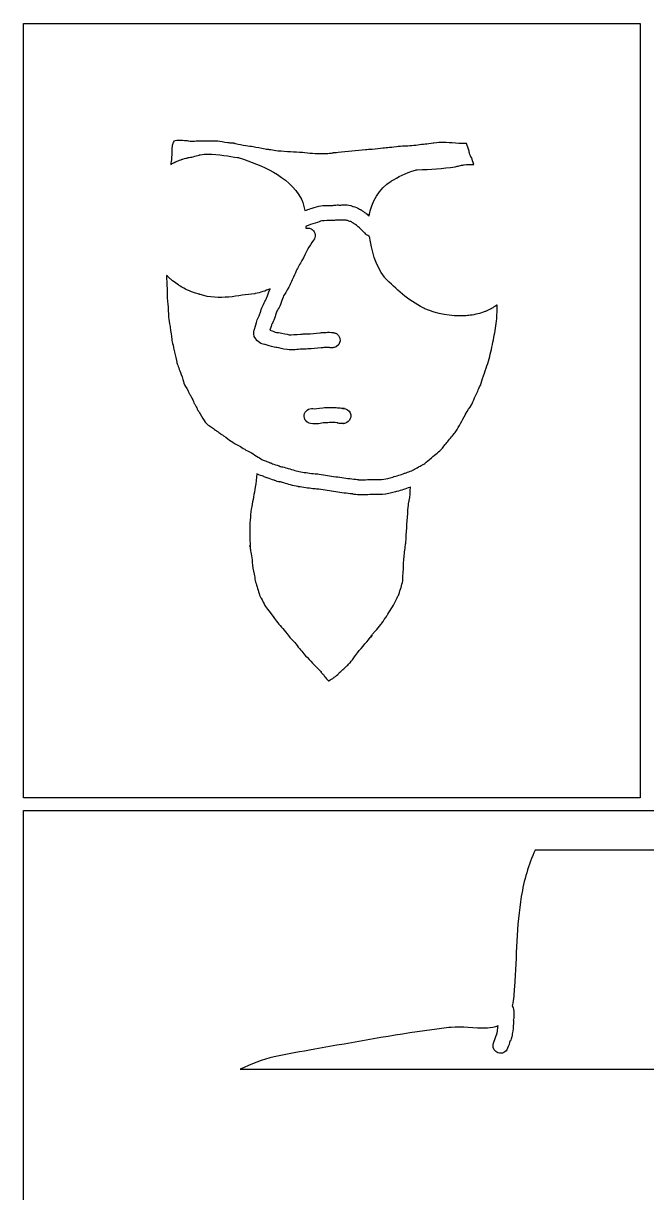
# Model space of a CAD drawing. Header units: millimetres. Extents: x -1461 to -1025, y 571 to 3922.
# Drawn here: x -1421 to -1223, y 1851 to 2222.4 of the extents above; entities that cross this region are included whole.
import ezdxf

# ---------------------------------------------------------------- set-up
doc = ezdxf.new("R2010")
doc.units = ezdxf.units.MM
doc.layers.add('Calque_1', color=7, linetype='CONTINUOUS')

msp = doc.modelspace()

# ---------------------------------------------------------------- linework, layer by layer
at = {"layer": 'Calque_1', "color": 5}
for points in [[(-1421.0135, 2222.35341), (-1225.0136, 2222.35341), (-1225.0136, 1976.3534), (-1421.0135, 1976.3534)], [(-1421.0135, 1972.3532), (-1221.0133, 1972.3532), (-1025.0134, 1972.3532), (-1025.0134, 1656.3533), (-1421.0135, 1656.3533)]]:
    msp.add_lwpolyline(points, close=True, dxfattribs=at)
at = {"layer": 'Calque_1', "color": 7}
for points in [[(-1371.7024, 2185.16174), (-1371.6912, 2185.16174)], [(-1371.6912, 2185.16174), (-1371.6912, 2185.16074), (-1371.6912, 2185.16074)], [(-1354.2101, 2184.26894), (-1354.2461, 2184.27294)], [(-1287.2612, 2184.52904), (-1287.3382, 2184.52904)], [(-1367.0655, 2179.96504), (-1367.0435, 2179.97504)], [(-1371.4627, 2178.88734), (-1371.4627, 2178.88734), (-1371.3837, 2178.88734)], [(-1332.6794, 2166.55464), (-1332.6794, 2166.54464)], [(-1319.005, 2159.87374), (-1319.0056, 2159.88424)], [(-1373.593, 2140.59264), (-1373.633, 2140.60394), (-1373.633, 2140.60394)], [(-1371.2102, 2138.92964), (-1371.2262, 2138.92964), (-1371.2262, 2138.92964)], [(-1366.3442, 2136.67554), (-1366.3702, 2136.68584)], [(-1364.8955, 2136.26054), (-1364.9055, 2136.26054)], [(-1270.4919, 2132.86864), (-1270.4919, 2132.91154)], [(-1322.1815, 2124.06684), (-1321.9572, 2124.01564)], [(-1331.301, 2123.70814), (-1331.291, 2123.70814)], [(-1320.6394, 2122.82654), (-1320.4606, 2122.35214), (-1320.3946, 2121.50314), (-1320.8132, 2120.37344), (-1321.6411, 2119.63404), (-1322.3129, 2119.39214)], [(-1331.9656, 2118.90644), (-1332.0086, 2118.91644)], [(-1322.8529, 2119.36014), (-1322.8689, 2119.36014), (-1322.8689, 2119.36014), (-1322.8979, 2119.36014), (-1322.9119, 2119.36014)], [(-1366.8215, 2101.85234), (-1366.8085, 2101.82344)], [(-1322.4343, 2100.37824), (-1322.4343, 2100.38294)], [(-1278.74, 2101.04264), (-1278.722, 2101.07054)], [(-1344.8436, 2083.62713), (-1344.7906, 2083.60813)], [(-1341.8915, 2082.48253), (-1341.8795, 2082.47253)], [(-1346.8986, 2079.29953), (-1346.8922, 2079.29903)], [(-1346.8922, 2079.29903), (-1346.8922, 2079.28003)], [(-1341.3307, 2077.26453), (-1341.3587, 2077.28053)], [(-1333.6652, 2075.21133), (-1333.7012, 2075.22133), (-1333.7162, 2075.22133)], [(-1314.8163, 2072.64273), (-1314.8543, 2072.64273)], [(-1299.5311, 2057.26823), (-1299.5311, 2057.27823)], [(-1344.1238, 2037.16203), (-1344.1018, 2037.13503)], [(-1342.5929, 2035.25503), (-1342.5649, 2035.22103)], [(-1337.7285, 2029.16303), (-1337.6995, 2029.13003)], [(-1040.4417, 1959.7965), (-1258.4289, 1959.7965)], [(-1352.1817, 1890.1873), (-1352.1819, 1890.1826)], [(-1352.1819, 1890.1826), (-1352.1819, 1890.1821), (-1352.1819, 1890.1826), (-1352.1819, 1890.1826), (-1040.049, 1890.1826)]]:
    msp.add_lwpolyline(points, dxfattribs=at)
for points in [[(-1360.822, 2184.92144)], [(-1354.1957, 2184.26884)], [(-1373.3195, 2178.03244)], [(-1372.4823, 2178.46924)], [(-1370.6382, 2179.19944)], [(-1319.0652, 2164.73284)], [(-1342.6817, 2124.88074)], [(-1321.1769, 2123.53044)], [(-1274.8484, 2110.40854)], [(-1276.101, 2106.87904)], [(-1282.1349, 2095.29217)], [(-1345.2018, 2039.26273)], [(-1334.8263, 2025.76693)], [(-1331.9045, 2022.12483), (-1331.9045, 2022.12483)]]:
    msp.add_lwpolyline(points, close=True, dxfattribs=at)
for points in [[(-1373.7273, 2183.60264), (-1373.7043, 2183.67764), (-1373.8163, 2182.93004), (-1373.8384, 2182.19394)], [(-1373.2157, 2184.97724), (-1373.3939, 2184.51954), (-1373.6093, 2183.99654), (-1373.7273, 2183.60264)], [(-1372.2757, 2185.12354), (-1372.5665, 2185.08554), (-1372.9068, 2185.02654), (-1373.2157, 2184.97724)], [(-1371.6912, 2185.16074), (-1371.9301, 2185.16074), (-1372.1347, 2185.14254), (-1372.2757, 2185.12354)], [(-1369.0866, 2185.08164), (-1370.0218, 2185.09664), (-1370.9884, 2185.17474), (-1371.7024, 2185.16174)], [(-1367.1968, 2184.85014), (-1368.3885, 2184.85014), (-1368.9907, 2185.07894), (-1369.0866, 2185.08164)], [(-1365.4987, 2184.96744), (-1365.8056, 2184.95744), (-1366.3639, 2184.85014), (-1367.1968, 2184.85014)], [(-1360.822, 2184.92144), (-1362.3982, 2184.99044), (-1363.9597, 2185.01744), (-1365.4987, 2184.96744)], [(-1359.2737, 2184.90444), (-1359.5555, 2184.92844), (-1360.0735, 2184.88944), (-1360.822, 2184.92144)], [(-1356.0161, 2184.42384), (-1357.3442, 2184.56724), (-1358.4262, 2184.83384), (-1359.2737, 2184.90444)], [(-1355.6063, 2184.38874), (-1355.7973, 2184.40474), (-1355.7834, 2184.39884), (-1356.0161, 2184.42384)], [(-1354.9247, 2184.33184), (-1355.1699, 2184.35284), (-1355.4153, 2184.37274), (-1355.6063, 2184.38874)], [(-1354.2461, 2184.27294), (-1354.4336, 2184.28994), (-1354.6794, 2184.31084), (-1354.9247, 2184.33184)], [(-1354.0473, 2184.26084), (-1354.1805, 2184.28404), (-1354.227, 2184.28494), (-1354.1957, 2184.26884)], [(-1353.6143, 2184.10564), (-1353.9731, 2184.19084), (-1354.1671, 2184.24654), (-1354.2101, 2184.26894)], [(-1354.1957, 2184.26884), (-1353.9999, 2184.25184), (-1353.6758, 2184.19604), (-1354.0473, 2184.26084)], [(-1350.3757, 2183.46434), (-1351.4819, 2183.62784), (-1352.5822, 2183.86024), (-1353.6143, 2184.10564)], [(-1348.0069, 2183.15274), (-1348.6469, 2183.26794), (-1349.4429, 2183.32644), (-1350.3757, 2183.46434)], [(-1293.9409, 2183.92164), (-1295.4957, 2183.73364), (-1297.1685, 2183.48264), (-1298.9169, 2183.37594)], [(-1291.4848, 2184.15524), (-1292.4349, 2184.03474), (-1293.2627, 2184.00364), (-1293.9409, 2183.92164)], [(-1290.6734, 2184.31854), (-1290.6094, 2184.32854), (-1290.8734, 2184.23254), (-1291.4848, 2184.15524)], [(-1290.5834, 2184.32854), (-1290.6124, 2184.32854), (-1290.6444, 2184.32874), (-1290.6734, 2184.31854)], [(-1287.3382, 2184.52904), (-1288.4251, 2184.52904), (-1289.5409, 2184.46204), (-1290.5834, 2184.32854)], [(-1286.6989, 2184.49334), (-1286.8792, 2184.50334), (-1287.0865, 2184.52904), (-1287.2612, 2184.52904)], [(-1282.678, 2184.21434), (-1284.1548, 2184.30634), (-1285.502, 2184.44984), (-1286.6989, 2184.49334)], [(-1281.9416, 2184.16004), (-1282.2043, 2184.17004), (-1282.4244, 2184.19934), (-1282.678, 2184.21434)], [(-1280.2704, 2184.18904), (-1280.878, 2184.17604), (-1281.371, 2184.14104), (-1281.9416, 2184.16004)], [(-1279.4115, 2181.75604), (-1279.6524, 2182.59594), (-1279.9506, 2183.41704), (-1280.2704, 2184.18904)], [(-1373.9194, 2179.93164), (-1374.0472, 2178.52224), (-1374.1178, 2178.10194), (-1374.1545, 2177.85934)], [(-1373.8384, 2182.19394), (-1373.8604, 2181.45664), (-1373.8514, 2180.67754), (-1373.9194, 2179.93164)], [(-1368.713, 2179.70984), (-1368.1792, 2179.82024), (-1367.6246, 2179.89724), (-1367.0655, 2179.96504)], [(-1367.0435, 2179.97504), (-1366.419, 2180.21574), (-1365.7929, 2180.38834), (-1365.1687, 2180.52484)], [(-1365.1687, 2180.52484), (-1365.0777, 2180.54484), (-1364.986, 2180.58794), (-1364.8954, 2180.60494)], [(-1364.8954, 2180.60494), (-1364.8724, 2180.60494), (-1364.8514, 2180.59494), (-1364.8284, 2180.60494)], [(-1364.8284, 2180.60494), (-1364.019, 2180.76004), (-1363.2159, 2180.84114), (-1362.4331, 2180.85864)], [(-1362.4331, 2180.85864), (-1358.8827, 2180.93764), (-1355.6626, 2180.00914), (-1352.9536, 2179.75644)], [(-1352.9536, 2179.75644), (-1352.767817, 2179.739181), (-1352.584681, 2179.700319), (-1352.4079, 2179.64064)], [(-1344.2366, 2182.40494), (-1345.6314, 2182.63024), (-1346.8733, 2182.94864), (-1348.0069, 2183.15274)], [(-1343.403, 2182.28354), (-1343.6065, 2182.30654), (-1343.8375, 2182.34054), (-1344.2366, 2182.40494)], [(-1343.0237, 2182.26744), (-1343.1405, 2182.26764), (-1343.2735, 2182.26944), (-1343.403, 2182.28354)], [(-1342.4486, 2182.17804), (-1342.8019, 2182.23704), (-1342.986, 2182.26244), (-1343.0237, 2182.26744)], [(-1340.1211, 2181.80704), (-1341.258, 2181.90204), (-1341.4575, 2182.01294), (-1342.4486, 2182.17804)], [(-1332.3908, 2181.29854), (-1334.8689, 2181.51614), (-1337.4494, 2181.58264), (-1340.1211, 2181.80704)], [(-1325.6403, 2180.89704), (-1328.0337, 2180.83604), (-1330.2928, 2181.11434), (-1332.3908, 2181.29854)], [(-1323.7608, 2180.98384), (-1324.5358, 2180.88784), (-1325.1669, 2180.90904), (-1325.6403, 2180.89704)], [(-1322.5924, 2181.21634), (-1322.6444, 2181.20634), (-1323.0241, 2181.07494), (-1323.7608, 2180.98384)], [(-1321.0323, 2181.30214), (-1321.8286, 2181.22014), (-1322.353, 2181.24734), (-1322.5924, 2181.21634)], [(-1312.3047, 2182.20344), (-1315.2005, 2181.92264), (-1318.1067, 2181.60424), (-1321.0323, 2181.30214)], [(-1310.2335, 2182.31764), (-1311.1077, 2182.23664), (-1311.8021, 2182.25164), (-1312.3047, 2182.20344)], [(-1306.798, 2182.76154), (-1307.8131, 2182.64984), (-1308.9458, 2182.43614), (-1310.2335, 2182.31764)], [(-1305.2322, 2182.83074), (-1306.0595, 2182.74074), (-1306.5868, 2182.78454), (-1306.798, 2182.76154)], [(-1302.5218, 2183.10054), (-1303.5796, 2182.93434), (-1304.4958, 2182.91074), (-1305.2322, 2182.83074)], [(-1301.8304, 2183.25144), (-1301.7404, 2183.26244), (-1301.9663, 2183.18744), (-1302.5218, 2183.10054)], [(-1298.9169, 2183.37594), (-1300.1076, 2183.30294), (-1301.0837, 2183.34294), (-1301.8304, 2183.25144)], [(-1279.1314, 2180.67764), (-1279.3669, 2181.33114), (-1279.3983, 2181.71044), (-1279.4115, 2181.75604)], [(-1278.6942, 2179.75884), (-1278.6762, 2179.71584), (-1278.8859, 2179.99644), (-1279.1314, 2180.67764)], [(-1277.9336, 2177.57804), (-1278.1697, 2178.35744), (-1278.4096, 2179.09474), (-1278.6942, 2179.75884)], [(-1374.1825, 2177.53794), (-1373.8562, 2177.74324), (-1373.561, 2177.90164), (-1373.3195, 2178.03244)], [(-1374.1545, 2177.85934), (-1374.1645, 2177.81934), (-1374.1775, 2177.58184), (-1374.1825, 2177.53794)], [(-1373.3195, 2178.03244), (-1373.2865, 2178.04244), (-1373.2515, 2178.03234), (-1373.2182, 2178.04244)], [(-1373.2182, 2178.04244), (-1372.9859, 2178.16664), (-1372.7639, 2178.30854), (-1372.5253, 2178.42114)], [(-1372.5253, 2178.42114), (-1372.5093, 2178.43614), (-1372.4983, 2178.45524), (-1372.4823, 2178.46924)], [(-1372.4823, 2178.46924), (-1372.2434, 2178.58014), (-1372.0609, 2178.64604), (-1371.8601, 2178.72454)], [(-1371.8601, 2178.72454), (-1371.7321, 2178.77454), (-1371.5719, 2178.84534), (-1371.4627, 2178.88734)], [(-1371.3837, 2178.88734), (-1371.1516, 2178.97634), (-1370.9255, 2179.07674), (-1370.6892, 2179.15554)], [(-1370.6892, 2179.15554), (-1370.6712, 2179.16954), (-1370.6572, 2179.18744), (-1370.6382, 2179.19944)], [(-1370.6382, 2179.19944), (-1370.524, 2179.23644), (-1370.4437, 2179.25064), (-1370.3358, 2179.28264)], [(-1370.3358, 2179.28264), (-1370.0076, 2179.37764), (-1369.6789, 2179.46844), (-1369.4181, 2179.53324)], [(-1369.4181, 2179.53324), (-1369.4031, 2179.53324), (-1369.3871, 2179.53344), (-1369.3721, 2179.52324)], [(-1369.3721, 2179.52324), (-1369.1706, 2179.57324), (-1368.9716, 2179.62854), (-1368.768, 2179.67204)], [(-1368.768, 2179.67204), (-1368.749, 2179.68404), (-1368.733, 2179.69884), (-1368.713, 2179.70984)], [(-1352.4079, 2179.64064), (-1345.428, 2177.28074), (-1337.011, 2174.25624), (-1332.6794, 2166.55464)], [(-1295.9599, 2175.84434), (-1291.5453, 2175.98064), (-1287.9166, 2176.30584), (-1283.7937, 2176.80394)], [(-1283.7937, 2176.80394), (-1283.3863, 2176.92254), (-1282.9786, 2177.03594), (-1282.569, 2177.12644)], [(-1282.569, 2177.12644), (-1282.0704, 2177.23654), (-1281.5708, 2177.32604), (-1281.0709, 2177.39564)], [(-1281.0709, 2177.39564), (-1281.0309, 2177.39564), (-1280.9909, 2177.39594), (-1280.9515, 2177.40594)], [(-1280.9515, 2177.40594), (-1280.0225, 2177.53154), (-1279.0938, 2177.58654), (-1278.1713, 2177.57804)], [(-1278.1713, 2177.57804), (-1278.1413, 2177.57804), (-1278.1103, 2177.58804), (-1278.0803, 2177.58804)], [(-1278.0803, 2177.58804), (-1278.0303, 2177.58804), (-1277.9833, 2177.57804), (-1277.9336, 2177.57804)], [(-1304.1553, 2172.26884), (-1304.114658, 2172.294004), (-1304.073272, 2172.317948), (-1304.0312, 2172.34064)], [(-1304.0312, 2172.34064), (-1302.0031, 2173.44134), (-1299.715, 2174.94094), (-1296.4813, 2175.77044)], [(-1296.4813, 2175.77044), (-1296.310736, 2175.814122), (-1296.135884, 2175.838905), (-1295.9599, 2175.84434)], [(-1311.1864, 2161.19554), (-1310.3983, 2165.55694), (-1308.095, 2169.81514), (-1304.1553, 2172.26884)], [(-1332.6794, 2166.54464), (-1332.628579, 2166.454112), (-1332.583684, 2166.360382), (-1332.545, 2166.26404)], [(-1332.545, 2166.26404), (-1332.1015, 2165.16094), (-1331.8159, 2164.04664), (-1331.5973, 2162.92984)], [(-1331.5973, 2162.92984), (-1330.9512, 2163.13514), (-1330.3171, 2163.32684), (-1329.7163, 2163.51224)], [(-1329.7163, 2163.51224), (-1329.1172, 2163.69714), (-1328.2863, 2164.08224), (-1327.1257, 2164.31014)], [(-1327.1257, 2164.31014), (-1325.4548, 2164.63824), (-1323.8862, 2164.54574), (-1322.7069, 2164.56694)], [(-1322.7069, 2164.56694), (-1322.6499, 2164.56694), (-1322.3298, 2164.62804), (-1321.7493, 2164.66204)], [(-1321.7493, 2164.66204), (-1321.1665, 2164.69604), (-1320.7318, 2164.66204), (-1320.4269, 2164.66204)], [(-1320.4269, 2164.66204), (-1320.1001, 2164.66204), (-1319.6394, 2164.72484), (-1319.0652, 2164.73284)], [(-1319.0652, 2164.73284), (-1318.4903, 2164.74284), (-1317.802, 2164.69374), (-1317.0214, 2164.47494)], [(-1317.0214, 2164.47494), (-1316.5976, 2164.35624), (-1316.3976, 2164.26444), (-1316.3801, 2164.24194)], [(-1316.3801, 2164.24194), (-1316.183, 2164.21094), (-1315.5095, 2164.14494), (-1314.5461, 2163.58044)], [(-1314.5461, 2163.58044), (-1314.1857, 2163.36914), (-1314.2256, 2163.37084), (-1314.2418, 2163.36604)], [(-1314.2418, 2163.36604), (-1314.0237, 2163.28404), (-1313.9351, 2163.23394), (-1313.8997, 2163.21404)], [(-1313.8997, 2163.21404), (-1313.8557, 2163.18904), (-1313.8347, 2163.17594), (-1313.8157, 2163.16494)], [(-1313.8157, 2163.16494), (-1313.7787, 2163.14194), (-1313.7557, 2163.12724), (-1313.7277, 2163.11024)], [(-1313.7277, 2163.11024), (-1313.6717, 2163.07424), (-1313.6039, 2163.03014), (-1313.5039, 2162.96494)], [(-1313.5039, 2162.96494), (-1313.4869, 2162.95394), (-1313.4699, 2162.94184), (-1313.4539, 2162.93084)], [(-1313.4539, 2162.93084), (-1313.3509, 2162.85984), (-1313.2476, 2162.78894), (-1313.1444, 2162.71794)], [(-1313.1444, 2162.71794), (-1313.0434, 2162.64594), (-1312.9483, 2162.56654), (-1312.8596, 2162.47974)], [(-1312.8596, 2162.47974), (-1312.755, 2162.42474), (-1312.5279, 2162.32554), (-1312.0607, 2161.95934)], [(-1312.0607, 2161.95934), (-1311.3482, 2161.40084), (-1311.2193, 2161.20754), (-1311.5714, 2161.45244)], [(-1311.5714, 2161.45244), (-1311.5534, 2161.44044), (-1311.4027, 2161.35934), (-1311.1864, 2161.19554)], [(-1331.2162, 2157.97174), (-1331.2262, 2157.74164), (-1331.2592, 2157.51434), (-1331.2762, 2157.28494)], [(-1328.2882, 2158.91844), (-1329.3364, 2158.59494), (-1330.3118, 2158.29904), (-1331.2162, 2157.97174)], [(-1326.1881, 2159.59284), (-1326.6474, 2159.50284), (-1327.3203, 2159.21704), (-1328.2882, 2158.91844)], [(-1322.6074, 2159.76124), (-1323.9952, 2159.73624), (-1325.3437, 2159.76134), (-1326.1881, 2159.59284)], [(-1321.4555, 2159.86304), (-1321.5774, 2159.85304), (-1321.9607, 2159.77304), (-1322.6074, 2159.76124)], [(-1320.4143, 2159.86304), (-1320.9074, 2159.86304), (-1321.2384, 2159.88004), (-1321.4555, 2159.86304)], [(-1319.0056, 2159.88424), (-1319.3544, 2159.87424), (-1319.8197, 2159.86304), (-1320.4143, 2159.86304)], [(-1318.4169, 2159.85664), (-1318.5496, 2159.87364), (-1318.7318, 2159.87974), (-1319.005, 2159.87374)], [(-1318.0004, 2159.70424), (-1318.2327, 2159.78424), (-1318.3539, 2159.82974), (-1318.4169, 2159.85664)], [(-1316.9447, 2159.39054), (-1317.0227, 2159.39054), (-1317.3651, 2159.48664), (-1318.0004, 2159.70424)], [(-1316.5431, 2159.13424), (-1316.7544, 2159.25784), (-1316.8648, 2159.33344), (-1316.9447, 2159.39054)], [(-1316.199, 2158.93894), (-1316.2993, 2158.99394), (-1316.405, 2159.05354), (-1316.5431, 2159.13424)], [(-1316.0057, 2158.85104), (-1316.0427, 2158.87304), (-1316.1583, 2158.91694), (-1316.199, 2158.93894)], [(-1315.7199, 2158.61484), (-1315.8729, 2158.72124), (-1315.9192, 2158.77524), (-1316.0057, 2158.85104)], [(-1315.1298, 2158.23554), (-1315.2367, 2158.29554), (-1315.4096, 2158.39904), (-1315.7199, 2158.61484)], [(-1314.3019, 2157.50174), (-1314.908, 2157.92314), (-1315.1547, 2158.20564), (-1315.1298, 2158.23554)], [(-1314.1743, 2157.41964), (-1314.1843, 2157.41964), (-1314.2063, 2157.43574), (-1314.3019, 2157.50174)], [(-1331.2762, 2157.28494), (-1331.1852, 2157.30694), (-1331.0953, 2157.33384), (-1331.0013, 2157.34484)], [(-1331.0013, 2157.34484), (-1330.369, 2157.41884), (-1329.7332, 2157.23854), (-1329.2339, 2156.84364)], [(-1329.2339, 2156.84364), (-1328.1943, 2156.02144), (-1328.0176, 2154.51244), (-1328.8396, 2153.47274)], [(-1313.8885, 2157.10284), (-1314.0459, 2157.25504), (-1314.1325, 2157.35544), (-1314.1743, 2157.41964)], [(-1313.8595, 2157.05474), (-1313.8755, 2157.07374), (-1313.8745, 2157.08384), (-1313.8885, 2157.10284)], [(-1313.2213, 2156.41454), (-1313.1009, 2156.27524), (-1313.3737, 2156.44944), (-1313.8595, 2157.05474)], [(-1312.4767, 2155.68694), (-1312.7634, 2155.93024), (-1313.0137, 2156.17424), (-1313.2213, 2156.41454)], [(-1312.0183, 2155.23164), (-1312.1201, 2155.31164), (-1312.2711, 2155.41224), (-1312.4767, 2155.68694)], [(-1311.3031, 2154.78724), (-1311.5078, 2154.87824), (-1311.745, 2155.01644), (-1312.0183, 2155.23164)], [(-1311.2571, 2154.77014), (-1311.2571, 2154.76014), (-1311.2571, 2154.75924), (-1311.3031, 2154.78724)], [(-1311.1961, 2154.75414), (-1311.2191, 2154.76414), (-1311.2331, 2154.76414), (-1311.2571, 2154.77014)], [(-1311.0586, 2154.65754), (-1311.1036, 2154.69054), (-1311.1516, 2154.72014), (-1311.1961, 2154.75414)], [(-1306.3266, 2141.71974), (-1309.3108, 2145.67664), (-1310.3541, 2150.32834), (-1311.0586, 2154.65754)], [(-1328.8396, 2153.47274), (-1330.2324, 2151.71124), (-1331.2591, 2149.45474), (-1332.5236, 2147.04064)], [(-1332.5236, 2147.04064), (-1333.1642, 2145.81774), (-1333.8208, 2144.76394), (-1334.3256, 2143.76584)], [(-1334.3256, 2143.76584), (-1334.7046, 2143.01654), (-1335.04, 2142.03714), (-1335.57, 2140.91284)], [(-1374.3466, 2141.25614), (-1374.7459, 2141.60544), (-1375.166, 2141.93104), (-1375.5403, 2142.30724)], [(-1375.5403, 2142.30724), (-1375.5223, 2141.00684), (-1375.403, 2139.61034), (-1375.3543, 2138.06404)], [(-1373.633, 2140.60394), (-1373.8895, 2140.81024), (-1374.1055, 2141.04044), (-1374.3466, 2141.25614)], [(-1371.7523, 2139.29144), (-1372.3836, 2139.70204), (-1373.0054, 2140.12234), (-1373.593, 2140.59264)], [(-1371.343, 2139.01024), (-1371.4856, 2139.09924), (-1371.6123, 2139.20034), (-1371.7523, 2139.29144)], [(-1371.2262, 2138.92964), (-1371.2672, 2138.95464), (-1371.3022, 2138.98424), (-1371.343, 2139.01024)], [(-1366.3702, 2136.68584), (-1368.0778, 2137.23184), (-1369.6918, 2138.00294), (-1371.2102, 2138.92964)], [(-1335.57, 2140.91284), (-1335.9278, 2140.15374), (-1336.2946, 2139.37934), (-1336.6882, 2138.59824)], [(-1306.0879, 2141.44844), (-1306.174171, 2141.532747), (-1306.253963, 2141.623437), (-1306.3266, 2141.71974)], [(-1293.9698, 2131.99684), (-1298.8199, 2134.34964), (-1302.611, 2138.05144), (-1306.0879, 2141.44844)], [(-1375.3543, 2138.06404), (-1375.3203, 2136.92094), (-1375.3923, 2135.95584), (-1375.3543, 2135.18054)], [(-1365.4662, 2136.42234), (-1365.7608, 2136.50534), (-1366.0603, 2136.58174), (-1366.3442, 2136.67554)], [(-1365.0719, 2136.30764), (-1365.2049, 2136.34164), (-1365.334, 2136.38664), (-1365.4662, 2136.42234)], [(-1365.0269, 2136.29574), (-1365.0419, 2136.30574), (-1365.0569, 2136.30574), (-1365.0719, 2136.30764)], [(-1364.9055, 2136.26054), (-1364.9475, 2136.27054), (-1364.9855, 2136.28574), (-1365.0269, 2136.29574)], [(-1347.5901, 2136.50084), (-1352.6211, 2136.05744), (-1358.6941, 2134.19264), (-1364.8955, 2136.26054)], [(-1347.3596, 2136.53294), (-1347.435869, 2136.518519), (-1347.512793, 2136.507807), (-1347.5901, 2136.50084)], [(-1342.5935, 2138.07544), (-1344.1108, 2137.37344), (-1345.7096, 2136.84184), (-1347.3596, 2136.53294)], [(-1345.2171, 2132.06234), (-1344.612, 2133.60494), (-1343.8917, 2134.59064), (-1343.6229, 2135.33714)], [(-1343.6229, 2135.33714), (-1343.4007, 2135.95404), (-1343.1823, 2136.82284), (-1342.7294, 2137.81294)], [(-1342.7294, 2137.81294), (-1342.6854, 2137.90894), (-1342.6384, 2137.98404), (-1342.5935, 2138.07544)], [(-1338.3579, 2135.79994), (-1338.5763, 2135.32244), (-1338.779, 2134.58714), (-1339.1005, 2133.69414)], [(-1336.6882, 2138.59824), (-1337.3649, 2137.25554), (-1338.0827, 2136.40144), (-1338.3579, 2135.79994)], [(-1375.3543, 2135.18054), (-1375.3383, 2134.81874), (-1375.1857, 2134.17574), (-1375.1037, 2133.24834)], [(-1375.1037, 2133.24834), (-1374.9732, 2131.77284), (-1374.9578, 2130.38024), (-1374.8918, 2129.08634)], [(-1345.7685, 2130.29604), (-1345.6554, 2130.61064), (-1345.545, 2131.22654), (-1345.2171, 2132.06234)], [(-1339.1005, 2133.69414), (-1339.6786, 2132.08874), (-1340.4412, 2131.06134), (-1340.7423, 2130.29334)], [(-1293.5067, 2131.76014), (-1293.6654, 2131.83314), (-1293.8133, 2131.92084), (-1293.9698, 2131.99684)], [(-1293.4217, 2131.72354), (-1293.450266, 2131.735193), (-1293.478605, 2131.747395), (-1293.5067, 2131.76014)], [(-1280.8401, 2129.50244), (-1285.1795, 2129.25594), (-1289.6097, 2130.14464), (-1293.4217, 2131.72354)], [(-1272.6778, 2131.57934), (-1272.7678, 2131.53434), (-1272.8606, 2131.50034), (-1272.9506, 2131.45634)], [(-1272.1155, 2131.89974), (-1272.304, 2131.79544), (-1272.4866, 2131.67634), (-1272.6778, 2131.57934)], [(-1271.622, 2132.18084), (-1271.785, 2132.08284), (-1271.9504, 2131.99204), (-1272.1155, 2131.89974)], [(-1271.1931, 2132.42474), (-1271.333, 2132.33574), (-1271.4803, 2132.26534), (-1271.622, 2132.18084)], [(-1270.6443, 2132.81284), (-1270.8259, 2132.68044), (-1271.0055, 2132.54404), (-1271.1931, 2132.42474)], [(-1270.4919, 2132.91154), (-1270.5419, 2132.87654), (-1270.5943, 2132.84784), (-1270.6443, 2132.81284)], [(-1270.635, 2128.66734), (-1270.4964, 2130.02994), (-1270.4786, 2131.42924), (-1270.4919, 2132.86864)], [(-1374.8918, 2129.08634), (-1374.8508, 2128.27584), (-1374.6182, 2127.26364), (-1374.4102, 2126.06584)], [(-1347.3937, 2125.90924), (-1347.1375, 2126.77744), (-1346.8753, 2127.91054), (-1346.324, 2129.10134)], [(-1346.324, 2129.10134), (-1346.0494, 2129.69434), (-1345.8701, 2130.01344), (-1345.7685, 2130.29604)], [(-1341.2456, 2128.65564), (-1341.5102, 2127.91954), (-1341.7917, 2127.43724), (-1341.9623, 2127.06864)], [(-1340.7423, 2130.29334), (-1340.8457, 2130.02974), (-1340.9569, 2129.45884), (-1341.2456, 2128.65564)], [(-1280.6964, 2129.48024), (-1280.7464, 2129.48024), (-1280.7904, 2129.50244), (-1280.8401, 2129.50244)], [(-1279.0846, 2129.63784), (-1279.6207, 2129.56684), (-1280.1581, 2129.51384), (-1280.6964, 2129.48024)], [(-1274.3397, 2130.84344), (-1275.8685, 2130.24294), (-1277.4626, 2129.85454), (-1279.0846, 2129.63784)], [(-1274.2172, 2130.88584), (-1274.2572, 2130.86984), (-1274.2992, 2130.85844), (-1274.3397, 2130.84344)], [(-1273.7754, 2131.08474), (-1273.9237, 2131.02174), (-1274.0678, 2130.94514), (-1274.2172, 2130.88584)], [(-1272.9506, 2131.45634), (-1273.2222, 2131.32284), (-1273.4989, 2131.20394), (-1273.7754, 2131.08474)], [(-1271.5385, 2122.62384), (-1271.1628, 2124.60994), (-1270.8526, 2126.59164), (-1270.645, 2128.57534)], [(-1270.645, 2128.57534), (-1270.645, 2128.59034), (-1270.645, 2128.60424), (-1270.635, 2128.61824)], [(-1270.635, 2128.61824), (-1270.635, 2128.63424), (-1270.6349, 2128.65134), (-1270.635, 2128.66734)], [(-1374.4102, 2126.06584), (-1374.3962, 2125.98484), (-1374.3962, 2125.93324), (-1374.3832, 2125.85344)], [(-1374.3832, 2125.85344), (-1374.1471, 2124.40634), (-1374.058, 2123.11084), (-1373.8866, 2121.99474)], [(-1347.2128, 2122.16684), (-1348.0239, 2123.17044), (-1347.862, 2124.40984), (-1347.7022, 2124.94294)], [(-1347.7022, 2124.94294), (-1347.6302, 2125.18374), (-1347.5614, 2125.36094), (-1347.5095, 2125.48604)], [(-1347.5095, 2125.48604), (-1347.4925, 2125.55904), (-1347.4645, 2125.66904), (-1347.3937, 2125.90924)], [(-1341.9623, 2127.06864), (-1342.2049, 2126.54474), (-1342.4288, 2125.75024), (-1342.6817, 2124.88074)], [(-1342.6817, 2124.88074), (-1341.7281, 2124.57334), (-1341.0413, 2124.30164), (-1340.5903, 2124.23064)], [(-1340.5903, 2124.23064), (-1340.6113, 2124.23064), (-1340.3939, 2124.23084), (-1339.9428, 2124.17684)], [(-1339.9428, 2124.17684), (-1338.4559, 2123.99374), (-1337.3786, 2123.59744), (-1336.573, 2123.48334)], [(-1326.8132, 2124.04094), (-1326.6077, 2124.05794), (-1326.0759, 2124.21254), (-1325.1813, 2124.21254)], [(-1325.1813, 2124.21254), (-1324.773, 2124.21254), (-1324.0735, 2124.29464), (-1323.1494, 2124.20064)], [(-1323.1494, 2124.20064), (-1322.9774, 2124.21064), (-1322.9393, 2124.18294), (-1322.8739, 2124.17794)], [(-1322.8739, 2124.17794), (-1322.772, 2124.16794), (-1322.683, 2124.16194), (-1322.568, 2124.14794)], [(-1322.568, 2124.14794), (-1322.494, 2124.13794), (-1322.515, 2124.13374), (-1322.4548, 2124.12574)], [(-1322.4548, 2124.12574), (-1322.4098, 2124.11574), (-1322.3778, 2124.11194), (-1322.3303, 2124.10294)], [(-1322.3303, 2124.10294), (-1322.2453, 2124.08894), (-1322.2373, 2124.07984), (-1322.1815, 2124.06684)], [(-1373.8866, 2121.99474), (-1373.8726, 2121.90274), (-1373.8616, 2121.76594), (-1373.8456, 2121.67644)], [(-1373.8456, 2121.67644), (-1373.7556, 2121.16644), (-1373.4873, 2120.44134), (-1373.2699, 2119.42124)], [(-1346.4315, 2121.29764), (-1347.0967, 2121.83224), (-1347.2594, 2122.22444), (-1347.2128, 2122.16684)], [(-1344.1557, 2120.32774), (-1344.2337, 2120.35274), (-1345.1734, 2120.28664), (-1346.4315, 2121.29764)], [(-1336.573, 2123.48334), (-1335.7879, 2123.37224), (-1334.5406, 2123.58964), (-1332.936, 2123.66834)], [(-1332.936, 2123.66834), (-1332.1875, 2123.70534), (-1331.8608, 2123.71904), (-1331.5878, 2123.71904)], [(-1331.5878, 2123.71904), (-1331.5198, 2123.71904), (-1331.4719, 2123.71914), (-1331.301, 2123.70814)], [(-1331.291, 2123.70814), (-1331.1484, 2123.71814), (-1331.1887, 2123.71814), (-1330.9287, 2123.73194)], [(-1330.9287, 2123.73194), (-1329.5529, 2123.82694), (-1328.1819, 2123.92904), (-1326.8132, 2124.04094)], [(-1321.9572, 2124.01564), (-1321.6159, 2123.93264), (-1321.5243, 2123.84294), (-1321.1769, 2123.53044)], [(-1321.1769, 2123.53044), (-1321.1239, 2123.48244), (-1321.0551, 2123.42714), (-1320.9164, 2123.25544)], [(-1320.9164, 2123.25544), (-1320.8474, 2123.16944), (-1320.6395, 2122.82674), (-1320.6394, 2122.82654)], [(-1272.8521, 2116.51354), (-1272.3735, 2118.55944), (-1271.9225, 2120.59424), (-1271.5385, 2122.62384)], [(-1373.2699, 2119.42124), (-1373.143, 2118.82564), (-1373.1483, 2118.53454), (-1373.1552, 2118.57124)], [(-1373.1552, 2118.57124), (-1372.9985, 2117.72534), (-1372.6216, 2116.66634), (-1372.3619, 2115.32854)], [(-1341.3377, 2119.50444), (-1342.5777, 2119.69974), (-1343.4899, 2120.11314), (-1344.1557, 2120.32774)], [(-1340.5306, 2119.42754), (-1340.5626, 2119.42754), (-1340.8357, 2119.42744), (-1341.3377, 2119.50444)], [(-1337.2465, 2118.74584), (-1338.7031, 2118.95204), (-1339.7527, 2119.33174), (-1340.5306, 2119.42754)], [(-1332.7021, 2118.88854), (-1333.7859, 2118.83554), (-1335.339, 2118.47574), (-1337.2465, 2118.74584)], [(-1332.0086, 2118.91644), (-1332.1873, 2118.90644), (-1332.2523, 2118.90644), (-1332.7021, 2118.88854)], [(-1331.7263, 2118.89034), (-1331.7693, 2118.89034), (-1331.8153, 2118.89044), (-1331.9656, 2118.90644)], [(-1331.5837, 2118.89034), (-1331.6127, 2118.89034), (-1331.6407, 2118.88034), (-1331.7263, 2118.89034)], [(-1330.5993, 2118.95344), (-1331.1917, 2118.91244), (-1331.3502, 2118.89834), (-1331.5837, 2118.89034)], [(-1326.4233, 2119.26654), (-1327.8168, 2119.15254), (-1329.2085, 2119.04964), (-1330.5993, 2118.95344)], [(-1325.1831, 2119.42214), (-1325.2731, 2119.42214), (-1325.6554, 2119.32914), (-1326.4233, 2119.26654)], [(-1323.9222, 2119.43504), (-1324.2095, 2119.43504), (-1324.5458, 2119.42214), (-1325.1831, 2119.42214)], [(-1323.5578, 2119.31414), (-1323.6822, 2119.34514), (-1323.8043, 2119.38514), (-1323.9222, 2119.43504)], [(-1322.9119, 2119.36014), (-1323.0855, 2119.35014), (-1323.3001, 2119.33214), (-1323.5578, 2119.31414)], [(-1322.7335, 2119.34614), (-1322.8145, 2119.34614), (-1322.7925, 2119.35714), (-1322.8529, 2119.36014)], [(-1322.3129, 2119.39214), (-1322.3129, 2119.39204), (-1322.6243, 2119.34914), (-1322.7335, 2119.34614)], [(-1372.3619, 2115.32854), (-1372.2669, 2114.83944), (-1372.2417, 2114.57894), (-1372.2359, 2114.55644)], [(-1372.2359, 2114.55644), (-1371.9873, 2113.57224), (-1371.4011, 2112.39854), (-1370.8799, 2110.88694)], [(-1274.8484, 2110.40854), (-1274.483, 2111.51094), (-1274.0951, 2112.56244), (-1273.743, 2113.57524)], [(-1273.743, 2113.57524), (-1273.3905, 2114.58934), (-1273.0741, 2115.56474), (-1272.8521, 2116.51354)], [(-1370.8799, 2110.88694), (-1370.4799, 2109.72714), (-1370.2647, 2108.72424), (-1369.9983, 2108.06484)], [(-1275.7853, 2107.46604), (-1275.4978, 2108.20874), (-1275.2083, 2109.32234), (-1274.8484, 2110.40854)], [(-1369.9983, 2108.06484), (-1369.7723, 2107.50544), (-1369.2326, 2106.73014), (-1368.6815, 2105.61024)], [(-1368.6815, 2105.61024), (-1368.6635, 2105.57324), (-1368.6465, 2105.53534), (-1368.6295, 2105.49764)], [(-1368.6295, 2105.49764), (-1368.4725, 2105.13204), (-1368.4296, 2105.02554), (-1368.3567, 2104.85064)], [(-1277.643, 2103.40844), (-1277.1274, 2104.57494), (-1276.6082, 2105.73104), (-1276.101, 2106.87904)], [(-1276.101, 2106.87904), (-1275.8463, 2107.45574), (-1275.7208, 2107.63454), (-1275.7853, 2107.46604)], [(-1368.3567, 2104.85064), (-1368.1526, 2104.57724), (-1368.0559, 2104.39324), (-1367.8441, 2104.01754)], [(-1367.8441, 2104.01754), (-1367.8271, 2103.98754), (-1367.8261, 2103.97524), (-1367.8101, 2103.94624)], [(-1367.8101, 2103.94624), (-1367.3334, 2103.08544), (-1367.0665, 2102.35214), (-1366.8215, 2101.85234)], [(-1366.8085, 2101.82344), (-1366.7335, 2101.67194), (-1366.4301, 2101.27924), (-1366.0778, 2100.55264)], [(-1278.722, 2101.07054), (-1278.3641, 2101.70604), (-1278.0498, 2102.48844), (-1277.643, 2103.40844)], [(-1366.0778, 2100.55264), (-1365.8686, 2100.12134), (-1365.7627, 2099.78624), (-1365.7238, 2099.66644)], [(-1365.7238, 2099.66644), (-1365.6408, 2099.57344), (-1365.522, 2099.44884), (-1365.4985, 2099.41634)], [(-1365.4985, 2099.41634), (-1365.4615, 2099.36534), (-1365.4455, 2099.34014), (-1365.4315, 2099.31814)], [(-1365.4315, 2099.31814), (-1365.2084, 2098.97664), (-1365.2022, 2098.93704), (-1364.8739, 2098.36884)], [(-1364.8739, 2098.36884), (-1364.2319, 2097.25764), (-1363.7398, 2096.30604), (-1363.2321, 2095.69664)], [(-1331.7743, 2097.97934), (-1331.680728, 2098.608994), (-1331.34084, 2099.175681), (-1330.829419, 2099.554718)], [(-1330.829419, 2099.554718), (-1330.317998, 2099.933754), (-1329.676943, 2100.094087), (-1329.0473, 2100.00044)], [(-1329.0473, 2100.00044), (-1328.3149, 2099.89164), (-1327.3521, 2100.09544), (-1325.8863, 2100.27124)], [(-1325.8863, 2100.27124), (-1325.0687, 2100.36924), (-1324.4123, 2100.33944), (-1323.9453, 2100.35344)], [(-1323.9453, 2100.35344), (-1323.4744, 2100.36744), (-1322.9717, 2100.38624), (-1322.4343, 2100.37824)], [(-1322.4343, 2100.38294), (-1321.8969, 2100.37294), (-1321.325, 2100.34094), (-1320.7176, 2100.25014)], [(-1320.7176, 2100.25014), (-1320.582, 2100.23014), (-1320.3158, 2100.20714), (-1319.9285, 2100.11994)], [(-1319.9285, 2100.11994), (-1319.8535, 2100.10294), (-1319.8775, 2100.10974), (-1319.8169, 2100.09774)], [(-1319.8169, 2100.09774), (-1319.1849, 2100.13174), (-1318.8066, 2100.01964), (-1319.1745, 2100.06564)], [(-1319.1745, 2100.06564), (-1319.2375, 2100.07564), (-1319.4371, 2100.05564), (-1319.5905, 2100.05384)], [(-1319.5905, 2100.05384), (-1319.5305, 2100.04384), (-1319.3728, 2100.01094), (-1319.3699, 2100.01094)], [(-1319.3699, 2100.01094), (-1318.428239, 2100.02164), (-1317.567337, 2099.480634), (-1317.1685, 2098.62754)], [(-1317.1685, 2098.62754), (-1317.1175, 2098.49034), (-1317.0507, 2098.31764), (-1317.0155, 2097.98154)], [(-1282.1349, 2095.29217), (-1281.6438, 2096.20194), (-1281.1477, 2097.16864), (-1280.6038, 2098.14774)], [(-1280.6038, 2098.14774), (-1280.5898, 2098.17374), (-1280.5798, 2098.18164), (-1280.5658, 2098.20664)], [(-1280.5658, 2098.20664), (-1279.8783, 2099.42724), (-1279.1598, 2100.30644), (-1278.74, 2101.04264)], [(-1363.2321, 2095.69664), (-1362.895, 2095.29217), (-1362.4282, 2094.89817), (-1361.8736, 2094.48897)], [(-1361.8736, 2094.48897), (-1361.6998, 2094.36087), (-1361.4716, 2094.21403), (-1361.2819, 2094.08223)], [(-1331.328526, 2096.197305), (-1331.707559, 2096.708696), (-1331.86791, 2097.349717), (-1331.7743, 2097.97934)], [(-1329.7532, 2095.25247), (-1330.382828, 2095.346044), (-1330.949493, 2095.685913), (-1331.328526, 2096.197305)], [(-1325.3142, 2095.50567), (-1326.3943, 2095.37607), (-1327.8723, 2094.97297), (-1329.7532, 2095.25247)], [(-1323.8011, 2095.55467), (-1324.4781, 2095.53467), (-1324.994, 2095.54367), (-1325.3142, 2095.50567)], [(-1321.4292, 2095.49867), (-1322.0911, 2095.59767), (-1322.849, 2095.58347), (-1323.8011, 2095.55467)], [(-1321.1403, 2095.45567), (-1321.2093, 2095.46567), (-1321.2431, 2095.47067), (-1321.4292, 2095.49867)], [(-1320.0939, 2095.24377), (-1321.0117, 2095.27277), (-1321.346, 2095.46257), (-1321.1403, 2095.45567)], [(-1319.2965, 2095.30977), (-1319.1347, 2095.28877), (-1319.2965, 2095.21877), (-1320.0939, 2095.24377)], [(-1319.0154, 2095.31977), (-1319.1707, 2095.29277), (-1319.1928, 2095.31937), (-1319.2965, 2095.30977)], [(-1317.4051, 2096.37594), (-1317.8355, 2095.72364), (-1318.5977, 2095.39347), (-1319.0154, 2095.31977)], [(-1317.0155, 2097.98154), (-1316.9805, 2097.64554), (-1316.9745, 2097.02804), (-1317.4051, 2096.37594)], [(-1283.6336, 2092.78323), (-1283.1105, 2093.53293), (-1282.6251, 2094.38417), (-1282.1349, 2095.29217)], [(-1361.2819, 2094.08223), (-1360.8653, 2093.79303), (-1360.4584, 2093.50943), (-1359.9843, 2093.19083)], [(-1359.9843, 2093.19083), (-1359.6918, 2092.99423), (-1359.3934, 2092.79593), (-1359.0898, 2092.59293)], [(-1359.0898, 2092.59293), (-1359.014981, 2092.542913), (-1358.943034, 2092.488727), (-1358.8743, 2092.43063)], [(-1358.8743, 2092.43063), (-1358.4795, 2092.09703), (-1358.2634, 2091.89223), (-1358.2004, 2091.84833)], [(-1358.2004, 2091.84833), (-1358.2914, 2091.91133), (-1357.9963, 2091.80333), (-1357.3839, 2091.40073)], [(-1357.3839, 2091.40073), (-1356.3496, 2090.72143), (-1355.6186, 2090.04463), (-1355.0394, 2089.66233)], [(-1285.9099, 2089.93273), (-1285.0725, 2090.92633), (-1284.276, 2091.86243), (-1283.6336, 2092.78323)], [(-1355.0394, 2089.66233), (-1354.3386, 2089.19983), (-1353.5189, 2088.75193), (-1352.6643, 2088.29813)], [(-1352.6643, 2088.29813), (-1351.7042, 2087.78823), (-1351.3344, 2087.51043), (-1350.6954, 2087.07753)], [(-1350.6954, 2087.07753), (-1350.2567, 2086.78023), (-1349.5012, 2086.46713), (-1348.5514, 2085.93293)], [(-1291.399, 2084.37183), (-1290.0978, 2085.50953), (-1288.8676, 2086.36623), (-1288.0224, 2087.24093)], [(-1288.0224, 2087.24093), (-1287.6935, 2087.58133), (-1287.6602, 2087.78073), (-1287.0235, 2088.58763)], [(-1287.0235, 2088.58763), (-1286.6473, 2089.06443), (-1286.2809, 2089.49143), (-1285.9099, 2089.93273)], [(-1348.5514, 2085.93293), (-1346.9772, 2085.04753), (-1345.8112, 2084.08543), (-1344.8436, 2083.62713)], [(-1344.7906, 2083.60813), (-1344.5131, 2083.48883), (-1343.8949, 2083.34723), (-1343.0067, 2082.98393)], [(-1293.4914, 2082.62313), (-1292.8423, 2083.06863), (-1292.2183, 2083.65553), (-1291.399, 2084.37183)], [(-1343.0067, 2082.98393), (-1342.905, 2082.94193), (-1342.8778, 2082.93493), (-1342.8093, 2082.90993)], [(-1342.8093, 2082.90993), (-1342.51, 2082.80083), (-1342.3953, 2082.77983), (-1341.8915, 2082.48253)], [(-1341.8795, 2082.47253), (-1341.3208, 2082.27073), (-1340.6308, 2082.09163), (-1339.798, 2081.80743)], [(-1339.798, 2081.80743), (-1339.3423, 2081.65183), (-1339.3412, 2081.62653), (-1339.29, 2081.59043)], [(-1339.29, 2081.59043), (-1339.209, 2081.59043), (-1338.9795, 2081.54843), (-1338.5976, 2081.47003)], [(-1338.5976, 2081.47003), (-1337.9336, 2081.33303), (-1337.3578, 2081.15153), (-1336.8556, 2080.99613)], [(-1336.8556, 2080.99613), (-1335.4254, 2080.55363), (-1334.1306, 2080.14153), (-1332.9018, 2079.93673)], [(-1332.9018, 2079.93673), (-1331.4177, 2079.68933), (-1329.8819, 2079.48293), (-1328.3636, 2079.30473)], [(-1299.8842, 2079.47873), (-1299.6994, 2079.54473), (-1299.1247, 2079.74583), (-1298.5458, 2079.94893)], [(-1298.5458, 2079.94893), (-1298.2564, 2080.05053), (-1297.9738, 2080.15003), (-1297.7619, 2080.22493)], [(-1297.7619, 2080.22493), (-1297.6669, 2080.25893), (-1297.592, 2080.28493), (-1297.5335, 2080.30593)], [(-1297.5335, 2080.30593), (-1297.5335, 2080.30593), (-1297.3141, 2080.46563), (-1296.7899, 2080.75503)], [(-1296.7899, 2080.75503), (-1295.5434, 2081.44303), (-1294.3845, 2082.01013), (-1293.4914, 2082.62313)], [(-1346.8922, 2079.28003), (-1347.0154, 2077.91393), (-1347.1486, 2076.52343), (-1347.3542, 2075.09433)], [(-1344.8449, 2078.55893), (-1345.1904, 2078.69773), (-1345.928, 2078.84083), (-1346.8986, 2079.29953)], [(-1344.8079, 2078.53593), (-1344.8239, 2078.54593), (-1344.8279, 2078.54793), (-1344.8449, 2078.55893)], [(-1344.5454, 2078.36903), (-1344.5804, 2078.38603), (-1344.6951, 2078.46103), (-1344.8079, 2078.53593)], [(-1344.1661, 2078.21033), (-1344.2793, 2078.25333), (-1344.0901, 2078.14233), (-1344.5454, 2078.36903)], [(-1343.6592, 2078.01963), (-1343.8931, 2078.10663), (-1344.053, 2078.16723), (-1344.1661, 2078.21033)], [(-1343.5772, 2077.99363), (-1343.6092, 2078.00563), (-1343.6272, 2078.00763), (-1343.6592, 2078.01963)], [(-1341.3587, 2077.28053), (-1341.9511, 2077.48273), (-1342.7085, 2077.67523), (-1343.5772, 2077.99363)], [(-1340.3799, 2076.89303), (-1341.0666, 2077.08483), (-1341.3405, 2077.25553), (-1341.3307, 2077.26453)], [(-1339.4388, 2076.73853), (-1339.4118, 2076.70253), (-1339.7333, 2076.71253), (-1340.3799, 2076.89303)], [(-1338.2839, 2076.42593), (-1338.7833, 2076.58043), (-1339.2119, 2076.70873), (-1339.5737, 2076.78353)], [(-1339.5737, 2076.78353), (-1339.4937, 2076.76653), (-1339.4468, 2076.74953), (-1339.4388, 2076.73853)], [(-1336.1, 2075.76503), (-1336.8636, 2075.97873), (-1337.5884, 2076.21073), (-1338.2839, 2076.42593)], [(-1328.3636, 2079.30473), (-1327.6666, 2079.22273), (-1327.4091, 2079.29473), (-1326.3735, 2079.12703)], [(-1326.3735, 2079.12703), (-1324.6151, 2078.83553), (-1322.87, 2078.54983), (-1321.1325, 2078.29453)], [(-1321.1325, 2078.29453), (-1319.4161, 2078.04223), (-1317.7074, 2077.82083), (-1316.0005, 2077.65113)], [(-1316.0005, 2077.65113), (-1315.9795, 2077.65113), (-1315.9585, 2077.65133), (-1315.9365, 2077.64113)], [(-1315.9365, 2077.64113), (-1315.1219, 2077.56113), (-1314.6566, 2077.42483), (-1314.5175, 2077.41523)], [(-1314.5175, 2077.41523), (-1313.1778, 2077.32423), (-1311.576, 2077.49023), (-1309.7715, 2077.49023)], [(-1309.7715, 2077.49023), (-1308.5781, 2077.49023), (-1307.4893, 2077.50023), (-1306.4699, 2077.61373)], [(-1306.4699, 2077.61373), (-1305.7052, 2077.70073), (-1304.7422, 2077.98013), (-1303.6432, 2078.26793)], [(-1303.6432, 2078.26793), (-1302.3808, 2078.59843), (-1301.2084, 2079.00493), (-1299.8842, 2079.47873)], [(-1347.3542, 2075.09433), (-1347.6707, 2072.89393), (-1348.1534, 2070.84223), (-1348.4658, 2068.89933)], [(-1333.7162, 2075.22133), (-1334.5548, 2075.36173), (-1335.3465, 2075.55383), (-1336.1, 2075.76503)], [(-1329.0055, 2074.56183), (-1330.5421, 2074.74293), (-1332.1141, 2074.95363), (-1333.6652, 2075.21133)], [(-1328.9325, 2074.55183), (-1328.9565, 2074.55183), (-1328.9815, 2074.56183), (-1329.0055, 2074.56183)], [(-1327.1683, 2074.40663), (-1327.812, 2074.51333), (-1327.8799, 2074.42863), (-1328.9325, 2074.55183)], [(-1321.7671, 2073.55033), (-1323.5815, 2073.81623), (-1325.3805, 2074.11023), (-1327.1683, 2074.40663)], [(-1316.493, 2072.89043), (-1318.2693, 2073.06713), (-1320.0257, 2073.29513), (-1321.7671, 2073.55033)], [(-1316.418, 2072.88043), (-1316.443, 2072.88043), (-1316.468, 2072.89043), (-1316.493, 2072.89043)], [(-1314.8543, 2072.64273), (-1315.719, 2072.70173), (-1316.2314, 2072.86193), (-1316.418, 2072.88043)], [(-1312.1637, 2072.62673), (-1312.9946, 2072.59573), (-1313.8814, 2072.58173), (-1314.8163, 2072.64273)], [(-1309.7794, 2072.70773), (-1310.5102, 2072.70773), (-1311.3084, 2072.65973), (-1312.1637, 2072.62673)], [(-1305.9336, 2072.86223), (-1307.3009, 2072.70513), (-1308.5786, 2072.70773), (-1309.7794, 2072.70773)], [(-1305.8946, 2072.87223), (-1305.9086, 2072.87223), (-1305.9196, 2072.87233), (-1305.9336, 2072.86223)], [(-1304.0606, 2073.21373), (-1304.6253, 2073.07493), (-1305.2368, 2072.94963), (-1305.8946, 2072.87223)], [(-1302.4354, 2073.64473), (-1302.926, 2073.51633), (-1303.4688, 2073.35903), (-1304.0606, 2073.21373)], [(-1298.2749, 2074.98003), (-1299.6227, 2074.49773), (-1300.9458, 2074.03483), (-1302.4354, 2073.64473)], [(-1298.4217, 2070.78593), (-1298.2091, 2072.13783), (-1298.1029, 2073.58893), (-1298.0082, 2075.07303)], [(-1298.0082, 2075.07303), (-1298.0672, 2075.05203), (-1298.2564, 2074.98603), (-1298.2749, 2074.98003)], [(-1348.4658, 2068.89933), (-1348.8311, 2066.62753), (-1349.0324, 2064.35143), (-1349.105, 2062.03203)], [(-1298.9069, 2066.68693), (-1298.8519, 2067.39583), (-1298.8629, 2068.29643), (-1298.71, 2069.36373)], [(-1298.71, 2069.36373), (-1298.6062, 2070.09113), (-1298.4578, 2070.55633), (-1298.4217, 2070.78593)], [(-1299.5001, 2057.56913), (-1299.2989, 2060.57353), (-1299.1443, 2063.61503), (-1298.9069, 2066.68693)], [(-1349.105, 2062.03203), (-1349.134, 2061.09563), (-1349.105, 2060.11293), (-1349.065, 2059.10513)], [(-1349.065, 2059.10513), (-1349.044, 2058.57373), (-1349.023, 2058.03893), (-1349.003, 2057.49843)], [(-1349.003, 2057.49843), (-1348.989, 2057.15593), (-1348.986, 2056.96533), (-1348.992, 2056.75893)], [(-1299.7528, 2055.68073), (-1299.641, 2056.59993), (-1299.575, 2056.84663), (-1299.5311, 2057.26823)], [(-1299.5311, 2057.27823), (-1299.5211, 2057.36923), (-1299.5141, 2057.35723), (-1299.5001, 2057.56913)], [(-1348.992, 2056.75893), (-1349.002, 2056.56563), (-1349.067, 2056.17593), (-1349.053, 2056.23753)], [(-1349.053, 2056.23753), (-1349.031, 2056.35783), (-1349.019, 2056.46233), (-1349.014, 2056.45093)], [(-1349.014, 2056.45093), (-1349.004, 2056.45093), (-1349.003, 2056.31813), (-1348.979, 2055.93993)], [(-1348.979, 2055.93993), (-1348.955, 2055.56363), (-1348.836, 2054.88923), (-1348.7475, 2054.41493)], [(-1348.7475, 2054.41493), (-1348.6118, 2053.69883), (-1348.4576, 2052.88493), (-1348.3734, 2051.94583)], [(-1300.2396, 2051.16153), (-1300.1194, 2052.67653), (-1299.9342, 2054.15433), (-1299.7688, 2055.57633)], [(-1299.7688, 2055.57633), (-1299.7588, 2055.63333), (-1299.7588, 2055.62733), (-1299.7528, 2055.68073)], [(-1348.3734, 2051.94583), (-1348.3734, 2051.92783), (-1348.3734, 2051.92083), (-1348.3634, 2051.90283)], [(-1348.3634, 2051.90283), (-1348.3634, 2051.87383), (-1348.3634, 2051.90293), (-1348.3634, 2051.87383)], [(-1348.3634, 2051.87383), (-1348.3114, 2051.24533), (-1348.3414, 2051.01143), (-1348.3634, 2051.17513)], [(-1348.3634, 2051.17513), (-1348.2336, 2050.00343), (-1347.9572, 2048.73513), (-1347.6812, 2047.38463)], [(-1300.2846, 2049.70943), (-1300.3016, 2049.89493), (-1300.3056, 2050.32543), (-1300.2396, 2051.16153)], [(-1347.6812, 2047.38463), (-1347.5292, 2046.64083), (-1347.5034, 2046.12263), (-1347.4492, 2045.85663)], [(-1300.5101, 2045.32473), (-1300.4931, 2045.41473), (-1300.4741, 2045.77053), (-1300.4501, 2046.27403)], [(-1300.4501, 2046.27403), (-1300.4051, 2047.20203), (-1300.3255, 2048.05533), (-1300.2966, 2048.81853)], [(-1300.2966, 2048.81853), (-1300.2636, 2049.69933), (-1300.2666, 2049.52383), (-1300.2846, 2049.70943)], [(-1347.4492, 2045.85663), (-1347.1968, 2044.61733), (-1346.7383, 2043.29543), (-1346.2932, 2041.80723)], [(-1301.7514, 2041.02113), (-1301.2432, 2042.43903), (-1300.7794, 2043.95133), (-1300.5101, 2045.32473)], [(-1346.2932, 2041.80723), (-1346.0644, 2041.04253), (-1345.8516, 2040.40093), (-1345.6255, 2039.92823)], [(-1345.6255, 2039.92823), (-1345.6025, 2039.92823), (-1345.4558, 2039.72843), (-1345.2018, 2039.26273)], [(-1345.2018, 2039.26273), (-1344.6587, 2038.26693), (-1344.4054, 2037.57233), (-1344.1238, 2037.16203)], [(-1305.271, 2034.68253), (-1304.1602, 2036.28613), (-1303.3451, 2037.73283), (-1302.4738, 2039.52513)], [(-1302.4738, 2039.52513), (-1302.1621, 2040.16613), (-1302.0096, 2040.39053), (-1301.942, 2040.49923)], [(-1301.942, 2040.49923), (-1301.927, 2040.53623), (-1301.864, 2040.70813), (-1301.7514, 2041.02113)], [(-1344.1018, 2037.13503), (-1343.7454, 2036.62213), (-1343.2031, 2036.03163), (-1342.5929, 2035.25503)], [(-1342.5649, 2035.22103), (-1341.8493, 2034.30563), (-1341.3804, 2033.48983), (-1340.9412, 2032.92513)], [(-1340.9412, 2032.92513), (-1339.9859, 2031.69683), (-1338.8699, 2030.49063), (-1337.7285, 2029.16303)], [(-1309.2455, 2029.31283), (-1308.6067, 2030.06663), (-1307.9985, 2030.76043), (-1307.4802, 2031.42123)], [(-1307.4802, 2031.42123), (-1307.4282, 2031.48723), (-1307.3651, 2031.55753), (-1307.3154, 2031.62273)], [(-1307.3154, 2031.62273), (-1307.2614, 2031.69373), (-1307.2051, 2031.78943), (-1307.151, 2031.86403)], [(-1307.151, 2031.86403), (-1306.628, 2032.58393), (-1306.0937, 2033.45373), (-1305.4566, 2034.39933)], [(-1305.4566, 2034.39933), (-1305.3906, 2034.49733), (-1305.3396, 2034.58343), (-1305.271, 2034.68253)], [(-1337.6995, 2029.13003), (-1336.9704, 2028.28093), (-1336.62, 2027.60133), (-1336.3704, 2027.30383)], [(-1310.8464, 2027.27213), (-1310.4861, 2027.73363), (-1310.3487, 2027.98003), (-1310.3271, 2028.00953)], [(-1310.4997, 2027.45553), (-1310.5447, 2027.27833), (-1310.2873, 2028.00823), (-1310.172, 2028.18053)], [(-1310.3271, 2028.00953), (-1310.3011, 2028.04853), (-1310.3891, 2027.86253), (-1310.4997, 2027.45553)], [(-1310.172, 2028.18053), (-1310.0549, 2028.35573), (-1310.0264, 2028.37943), (-1309.9772, 2028.43993)], [(-1309.9772, 2028.43993), (-1309.8792, 2028.56083), (-1309.7373, 2028.72973), (-1309.4315, 2029.09473)], [(-1309.4315, 2029.09473), (-1309.3675, 2029.17073), (-1309.309, 2029.23783), (-1309.2455, 2029.31283)], [(-1336.3704, 2027.30383), (-1336.22, 2027.12453), (-1335.5845, 2026.70323), (-1334.8263, 2025.76693)], [(-1334.8263, 2025.76693), (-1333.7414, 2024.42723), (-1332.8358, 2023.12813), (-1331.9045, 2022.12483)], [(-1315.4807, 2021.62953), (-1313.9205, 2023.72093), (-1312.2369, 2025.49133), (-1310.8464, 2027.27213)], [(-1331.9045, 2022.12483), (-1330.4298, 2020.53803), (-1328.9522, 2018.95693), (-1327.4613, 2017.42223)], [(-1317.2066, 2019.32163), (-1316.7315, 2019.83803), (-1316.2315, 2020.60843), (-1315.5617, 2021.51743)], [(-1315.5617, 2021.51743), (-1315.5317, 2021.55843), (-1315.5117, 2021.58843), (-1315.4807, 2021.62953)], [(-1327.4613, 2017.42223), (-1327.0555, 2017.09533), (-1326.7873, 2016.80063), (-1326.6159, 2016.57783)], [(-1326.6159, 2016.57783), (-1326.4463, 2016.35733), (-1326.3713, 2016.20683), (-1326.356, 2016.16863)], [(-1320.6677, 2016.04863), (-1320.5097, 2016.20453), (-1320.363, 2016.32963), (-1320.2063, 2016.47813)], [(-1320.2063, 2016.47813), (-1319.2929, 2017.34203), (-1318.4267, 2018.11523), (-1317.6777, 2018.85263)], [(-1317.6777, 2018.85263), (-1317.5489, 2018.97913), (-1317.3933, 2019.11143), (-1317.2726, 2019.23763)], [(-1317.2726, 2019.23763), (-1317.2516, 2019.25963), (-1317.2276, 2019.29863), (-1317.2066, 2019.32163)], [(-1326.356, 2016.16863), (-1326.319, 2016.16863), (-1326.0881, 2015.98153), (-1325.7193, 2015.54903)], [(-1325.7193, 2015.54903), (-1325.1888, 2014.92713), (-1325.1135, 2014.66863), (-1325.3054, 2014.91703)], [(-1325.3054, 2014.91703), (-1325.1868, 2014.76253), (-1324.7769, 2014.27033), (-1324.3969, 2013.85973)], [(-1324.3969, 2013.85973), (-1324.2876, 2013.74163), (-1324.1719, 2013.64983), (-1324.0497, 2013.54343)], [(-1324.0497, 2013.54343), (-1324.0257, 2013.55643), (-1324.0067, 2013.56843), (-1323.9827, 2013.58143)], [(-1323.9827, 2013.58143), (-1323.3693, 2013.90473), (-1322.8481, 2014.22443), (-1322.3518, 2014.58813)], [(-1322.3518, 2014.58813), (-1322.3118, 2014.61713), (-1322.2698, 2014.64913), (-1322.2303, 2014.67913)], [(-1322.2303, 2014.67913), (-1321.7403, 2015.04783), (-1321.2625, 2015.46903), (-1320.7327, 2015.98763)], [(-1320.7327, 2015.98763), (-1320.7107, 2016.00963), (-1320.6907, 2016.02563), (-1320.6677, 2016.04863)], [(-1258.4289, 1959.7965), (-1260.5452, 1955.1732), (-1262.0077, 1950.1994), (-1262.8375, 1945.1111)], [(-1262.8375, 1945.1111), (-1264.3756, 1935.798), (-1264.3313, 1926.1402), (-1264.9934, 1916.3594)], [(-1264.9934, 1916.3594), (-1265.1154, 1914.4681), (-1265.3159, 1912.4319), (-1265.6946, 1910.3608)], [(-1265.6946, 1910.3608), (-1265.563745, 1910.169669), (-1265.461249, 1909.960601), (-1265.3903, 1909.7401)], [(-1265.3903, 1909.7401), (-1265.3803, 1909.9474), (-1265.3783, 1909.8834), (-1265.2802, 1909.2105)], [(-1265.2802, 1909.2105), (-1265.1506, 1908.3178), (-1265.2212, 1907.7599), (-1265.2362, 1907.4953)], [(-1265.2522, 1906.2944), (-1265.2862, 1906.1335), (-1265.3422, 1906.0557), (-1265.3886, 1905.9316)], [(-1265.3886, 1905.9316), (-1265.3316, 1905.7081), (-1265.257, 1905.3807), (-1265.2986, 1904.7694)], [(-1265.2362, 1907.4953), (-1265.2032, 1907.642), (-1265.054, 1907.2262), (-1265.2522, 1906.2944)], [(-1291.2061, 1902.7323), (-1303.6369, 1901.0868), (-1316.0151, 1898.7512), (-1328.4643, 1896.5518)], [(-1285.1227, 1903.4925), (-1287.1334, 1903.258), (-1289.1597, 1902.9887), (-1291.2061, 1902.7323)], [(-1273.5276, 1903.2434), (-1277.8983, 1903.018), (-1281.7507, 1903.8918), (-1285.1227, 1903.4925)], [(-1270.2213, 1904.016), (-1271.2754, 1903.561), (-1272.392, 1903.2568), (-1273.5276, 1903.2434)], [(-1270.7882, 1900.951), (-1270.6829, 1901.2229), (-1270.607, 1901.3905), (-1270.5551, 1901.4921)], [(-1270.5551, 1901.4921), (-1270.5451, 1901.6045), (-1270.5101, 1901.8661), (-1270.4301, 1902.3225)], [(-1270.4301, 1902.3225), (-1270.3311, 1902.8863), (-1270.2823, 1903.4512), (-1270.2213, 1904.016)], [(-1265.7022, 1901.4905), (-1265.7142, 1901.4245), (-1265.6502, 1900.8096), (-1266.0205, 1899.8095)], [(-1265.2986, 1904.7694), (-1265.3736, 1903.662), (-1265.5131, 1902.5648), (-1265.7022, 1901.4905)], [(-1270.2425, 1895.4041), (-1271.264056, 1895.7733), (-1271.910287, 1896.782594), (-1271.8181, 1897.8649)], [(-1271.8181, 1897.8649), (-1271.800228, 1898.073863), (-1271.755043, 1898.279582), (-1271.6837, 1898.4768)], [(-1271.6837, 1898.4768), (-1271.404, 1899.2503), (-1271.125, 1900.0821), (-1270.7882, 1900.951)], [(-1266.3125, 1899.2173), (-1266.5966, 1898.4843), (-1266.8654, 1897.6874), (-1267.1698, 1896.8453)], [(-1266.0205, 1899.8095), (-1266.2658, 1899.1476), (-1266.4086, 1898.9694), (-1266.3125, 1899.2173)], [(-1341.3622, 1894.1726), (-1345.0658, 1893.2697), (-1348.6475, 1891.8243), (-1352.1817, 1890.1873)], [(-1328.4643, 1896.5518), (-1332.7946, 1895.7656), (-1337.1043, 1895.0242), (-1341.3622, 1894.1726)], [(-1267.1698, 1896.8453), (-1267.620394, 1895.598882), (-1268.996025, 1894.953665), (-1270.2425, 1895.4041)]]:
    msp.add_open_spline(points, degree=3, dxfattribs=at)

doc.saveas('drawing.dxf')
